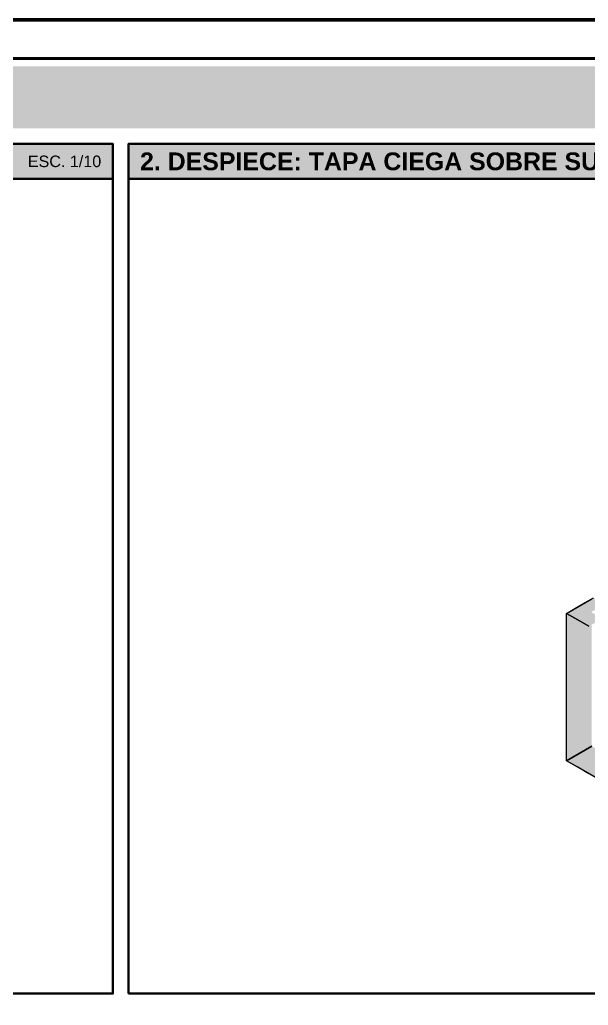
# Model space of a CAD drawing. Header units: metres. Extents: x 349021 to 349543, y 9281040 to 9281959.
# Drawn here: x 349205 to 349206.465, y 9281043.19 to 9281045.73 of the extents above; entities that cross this region are included whole.
import ezdxf
from ezdxf.enums import TextEntityAlignment as Align

# ---------------------------------------------------------------- set-up
doc = ezdxf.new("R2010")
doc.units = ezdxf.units.M
doc.header["$LTSCALE"] = 0.25
for name, color, linetype, lineweight in [('ISO-3D', 7, 'CONTINUOUS', 13), ('ISO-3D-ARISTAS', 250, 'CONTINUOUS', 13), ('MARCO', 7, 'CONTINUOUS', 50), ('PANEL-FONDO', 5, 'CONTINUOUS', 13), ('TITULOS', 160, 'CONTINUOUS', 35)]:
    doc.layers.add(name, color=color, linetype=linetype, lineweight=lineweight)
doc.layers.add('PANEL', color=5, linetype='CONTINUOUS', lineweight=35, true_color=0x1f4e79)
doc.layers.add('TEXTOS', color=7, linetype='CONTINUOUS')
doc.styles.get("Standard").update_dxf_attribs({"font": 'arial.ttf'})
doc.styles.add('TITULOS', font='arialbd.ttf')

msp = doc.modelspace()

# ---------------------------------------------------------------- linework, layer by layer
at = {"layer": 'ISO-3D', "true_color": 0x8e8d88}
for points in [[(349206.4739, 9281044.1975), (349206.4415, 9281044.1788), (349206.4739, 9281044.2375), (349206.4415, 9281044.2188)], [(349206.4415, 9281044.1788), (349206.409, 9281044.16), (349206.4415, 9281044.2188), (349206.409, 9281044.2)], [(349206.4739, 9281044.1575), (349206.4415, 9281044.1387), (349206.4739, 9281044.1975), (349206.4415, 9281044.1788)], [(349206.4415, 9281044.1387), (349206.409, 9281044.12), (349206.4415, 9281044.1788), (349206.409, 9281044.16)], [(349206.4739, 9281044.1375), (349206.4415, 9281044.1188), (349206.4739, 9281044.1575), (349206.4415, 9281044.1387)], [(349206.4415, 9281044.1188), (349206.409, 9281044.1), (349206.4415, 9281044.1387), (349206.409, 9281044.12)], [(349206.4739, 9281044.0875), (349206.4415, 9281044.0687), (349206.4739, 9281044.1375), (349206.4415, 9281044.1188)], [(349206.4415, 9281044.0687), (349206.409, 9281044.05), (349206.4415, 9281044.1188), (349206.409, 9281044.1)], [(349206.4739, 9281044.0375), (349206.4415, 9281044.0188), (349206.4739, 9281044.0875), (349206.4415, 9281044.0687)], [(349206.4415, 9281044.0188), (349206.409, 9281044), (349206.4415, 9281044.0687), (349206.409, 9281044.05)], [(349206.4739, 9281043.9925), (349206.4415, 9281043.9738), (349206.4739, 9281044.0375), (349206.4415, 9281044.0188)], [(349206.4415, 9281043.9738), (349206.409, 9281043.955), (349206.4415, 9281044.0188), (349206.409, 9281044)], [(349206.4739, 9281043.9475), (349206.4415, 9281043.9288), (349206.4739, 9281043.9925), (349206.4415, 9281043.9738)], [(349206.4415, 9281043.9288), (349206.409, 9281043.91), (349206.4415, 9281043.9738), (349206.409, 9281043.955)], [(349206.4415, 9281043.8837), (349206.409, 9281043.865), (349206.4415, 9281043.9288), (349206.409, 9281043.91)], [(349206.4739, 9281043.9025), (349206.4415, 9281043.8837), (349206.4739, 9281043.9475), (349206.4415, 9281043.9288)], [(349206.4739, 9281043.8575), (349206.4415, 9281043.8387), (349206.4739, 9281043.9025), (349206.4415, 9281043.8837)], [(349206.4415, 9281043.8387), (349206.409, 9281043.82), (349206.4415, 9281043.8837), (349206.409, 9281043.865)]]:
    msp.add_solid(points, dxfattribs=at)
at = {"layer": 'ISO-3D', "true_color": 0xb0aea8}
for points in [[(349206.5071, 9281044.2233), (349206.4725, 9281044.2033), (349206.4783, 9281044.24), (349206.4436, 9281044.22)], [(349206.4725, 9281044.2033), (349206.4378, 9281044.1833), (349206.4436, 9281044.22), (349206.409, 9281044.2)], [(349206.5014, 9281044.1867), (349206.4667, 9281044.1667), (349206.4725, 9281044.2033), (349206.4378, 9281044.1833)], [(349206.5172, 9281043.8325), (349206.4848, 9281043.8138), (349206.4739, 9281043.8575), (349206.4415, 9281043.8387)], [(349206.4848, 9281043.8138), (349206.4523, 9281043.795), (349206.4415, 9281043.8387), (349206.409, 9281043.82)], [(349206.5281, 9281043.7888), (349206.4956, 9281043.77), (349206.4848, 9281043.8138), (349206.4523, 9281043.795)]]:
    msp.add_solid(points, dxfattribs=at)
at = {"layer": 'ISO-3D', "true_color": 0x9e9d98}
for points in [[(349206.4378, 9281044.1433), (349206.409, 9281044.16), (349206.4378, 9281044.1833), (349206.409, 9281044.2)], [(349206.4667, 9281044.1267), (349206.4378, 9281044.1433), (349206.4667, 9281044.1667), (349206.4378, 9281044.1833)], [(349206.4378, 9281044.1033), (349206.409, 9281044.12), (349206.4378, 9281044.1433), (349206.409, 9281044.16)], [(349206.4667, 9281044.0867), (349206.4378, 9281044.1033), (349206.4667, 9281044.1267), (349206.4378, 9281044.1433)], [(349206.4378, 9281044.0833), (349206.409, 9281044.1), (349206.4378, 9281044.1033), (349206.409, 9281044.12)], [(349206.4378, 9281044.0367), (349206.409, 9281044.0533), (349206.4378, 9281044.0833), (349206.409, 9281044.1)], [(349206.4667, 9281044.0667), (349206.4378, 9281044.0833), (349206.4667, 9281044.0867), (349206.4378, 9281044.1033)], [(349206.4667, 9281044.02), (349206.4378, 9281044.0367), (349206.4667, 9281044.0667), (349206.4378, 9281044.0833)], [(349206.4378, 9281043.99), (349206.409, 9281044.0067), (349206.4378, 9281044.0367), (349206.409, 9281044.0533)], [(349206.4667, 9281043.9733), (349206.4378, 9281043.99), (349206.4667, 9281044.02), (349206.4378, 9281044.0367)], [(349206.4378, 9281043.9433), (349206.409, 9281043.96), (349206.4378, 9281043.99), (349206.409, 9281044.0067)], [(349206.4667, 9281043.9267), (349206.4378, 9281043.9433), (349206.4667, 9281043.9733), (349206.4378, 9281043.99)], [(349206.4378, 9281043.8967), (349206.409, 9281043.9133), (349206.4378, 9281043.9433), (349206.409, 9281043.96)], [(349206.4667, 9281043.88), (349206.4378, 9281043.8967), (349206.4667, 9281043.9267), (349206.4378, 9281043.9433)], [(349206.4378, 9281043.85), (349206.409, 9281043.8667), (349206.4378, 9281043.8967), (349206.409, 9281043.9133)], [(349206.4667, 9281043.8333), (349206.4378, 9281043.85), (349206.4667, 9281043.88), (349206.4378, 9281043.8967)], [(349206.4378, 9281043.8033), (349206.409, 9281043.82), (349206.4378, 9281043.85), (349206.409, 9281043.8667)], [(349206.4667, 9281043.7867), (349206.4378, 9281043.8033), (349206.4667, 9281043.8333), (349206.4378, 9281043.85)]]:
    msp.add_solid(points, dxfattribs=at)
at = {"layer": 'ISO-3D-ARISTAS', "color": 250}
for p, q in [((349206.4415, 9281044.2188), (349206.4739, 9281044.2375)), ((349206.4436, 9281044.22), (349206.4783, 9281044.24)), ((349206.409, 9281044.2), (349206.4436, 9281044.22)), ((349206.409, 9281044.2), (349206.4415, 9281044.2188)), ((349206.409, 9281044.16), (349206.409, 9281044.2)), ((349206.4378, 9281044.1833), (349206.409, 9281044.2)), ((349206.409, 9281044.16), (349206.409, 9281044.2)), ((349206.409, 9281044.2), (349206.4378, 9281044.1833)), ((349206.4378, 9281044.1833), (349206.4667, 9281044.1667)), ((349206.4667, 9281044.1667), (349206.4378, 9281044.1833)), ((349206.409, 9281044.12), (349206.409, 9281044.16)), ((349206.409, 9281044.12), (349206.409, 9281044.16)), ((349206.409, 9281044.1), (349206.409, 9281044.12)), ((349206.409, 9281044.1), (349206.409, 9281044.12)), ((349206.409, 9281044.05), (349206.409, 9281044.1)), ((349206.409, 9281044.0533), (349206.409, 9281044.1)), ((349206.409, 9281044.0067), (349206.409, 9281044.0533)), ((349206.409, 9281044), (349206.409, 9281044.05)), ((349206.409, 9281043.96), (349206.409, 9281044.0067)), ((349206.409, 9281043.955), (349206.409, 9281044)), ((349206.409, 9281043.9133), (349206.409, 9281043.96)), ((349206.409, 9281043.91), (349206.409, 9281043.955)), ((349206.409, 9281043.8667), (349206.409, 9281043.9133)), ((349206.409, 9281043.865), (349206.409, 9281043.91)), ((349206.409, 9281043.82), (349206.409, 9281043.8667)), ((349206.409, 9281043.82), (349206.409, 9281043.865)), ((349206.4739, 9281043.8575), (349206.4415, 9281043.8387)), ((349206.4415, 9281043.8387), (349206.4739, 9281043.8575)), ((349206.4415, 9281043.8387), (349206.409, 9281043.82)), ((349206.409, 9281043.82), (349206.4415, 9281043.8387)), ((349206.4523, 9281043.795), (349206.409, 9281043.82)), ((349206.4378, 9281043.8033), (349206.409, 9281043.82)), ((349206.4667, 9281043.7867), (349206.4378, 9281043.8033)), ((349206.4956, 9281043.77), (349206.4523, 9281043.795))]:
    msp.add_line(p, q, dxfattribs=at)
at = {"layer": 'MARCO'}
msp.add_lwpolyline([(349200.98, 9281039.79), (349209.39, 9281039.79), (349209.39, 9281045.73), (349200.98, 9281045.73)], close=True, dxfattribs=at)
at = {"layer": 'MARCO', "const_width": 0.008}
msp.add_lwpolyline([(349201.23, 9281039.89), (349209.29, 9281039.89), (349209.29, 9281045.63), (349201.23, 9281045.63)], close=True, dxfattribs=at)
at = {"layer": 'PANEL'}
for p, q in [((349201.25, 9281045.32), (349205.24, 9281045.32)), ((349205.28, 9281045.32), (349209.27, 9281045.32))]:
    msp.add_line(p, q, dxfattribs=at)
for points in [[(349201.25, 9281043.22), (349205.24, 9281043.22), (349205.24, 9281045.41), (349201.25, 9281045.41)], [(349205.28, 9281043.22), (349209.27, 9281043.22), (349209.27, 9281045.41), (349205.28, 9281045.41)]]:
    msp.add_lwpolyline(points, close=True, dxfattribs=at)
at = {"layer": 'PANEL-FONDO', "true_color": 0x1f4e79}
msp.add_solid([(349201.25, 9281045.45), (349209.27, 9281045.45), (349201.25, 9281045.61), (349209.27, 9281045.61)], dxfattribs=at)
at = {"layer": 'PANEL-FONDO', "true_color": 0xebf1f8}
for points in [[(349201.25, 9281045.32), (349205.24, 9281045.32), (349201.25, 9281045.41), (349205.24, 9281045.41)], [(349205.28, 9281045.32), (349209.27, 9281045.32), (349205.28, 9281045.41), (349209.27, 9281045.41)]]:
    msp.add_solid(points, dxfattribs=at)

# ---------------------------------------------------------------- texts
at = {"layer": 'TEXTOS'}
msp.add_text('ESC. 1/10', height=0.0297, dxfattribs=at).set_placement((349205.21, 9281045.365), align=Align.MIDDLE_RIGHT)
at = {"layer": 'TITULOS', "style": 'TITULOS'}
msp.add_text('2. DESPIECE: TAPA CIEGA SOBRE SU REBAJE', height=0.0459, dxfattribs=at).set_placement((349205.31, 9281045.365), align=Align.MIDDLE_LEFT)

doc.saveas('drawing.dxf')
